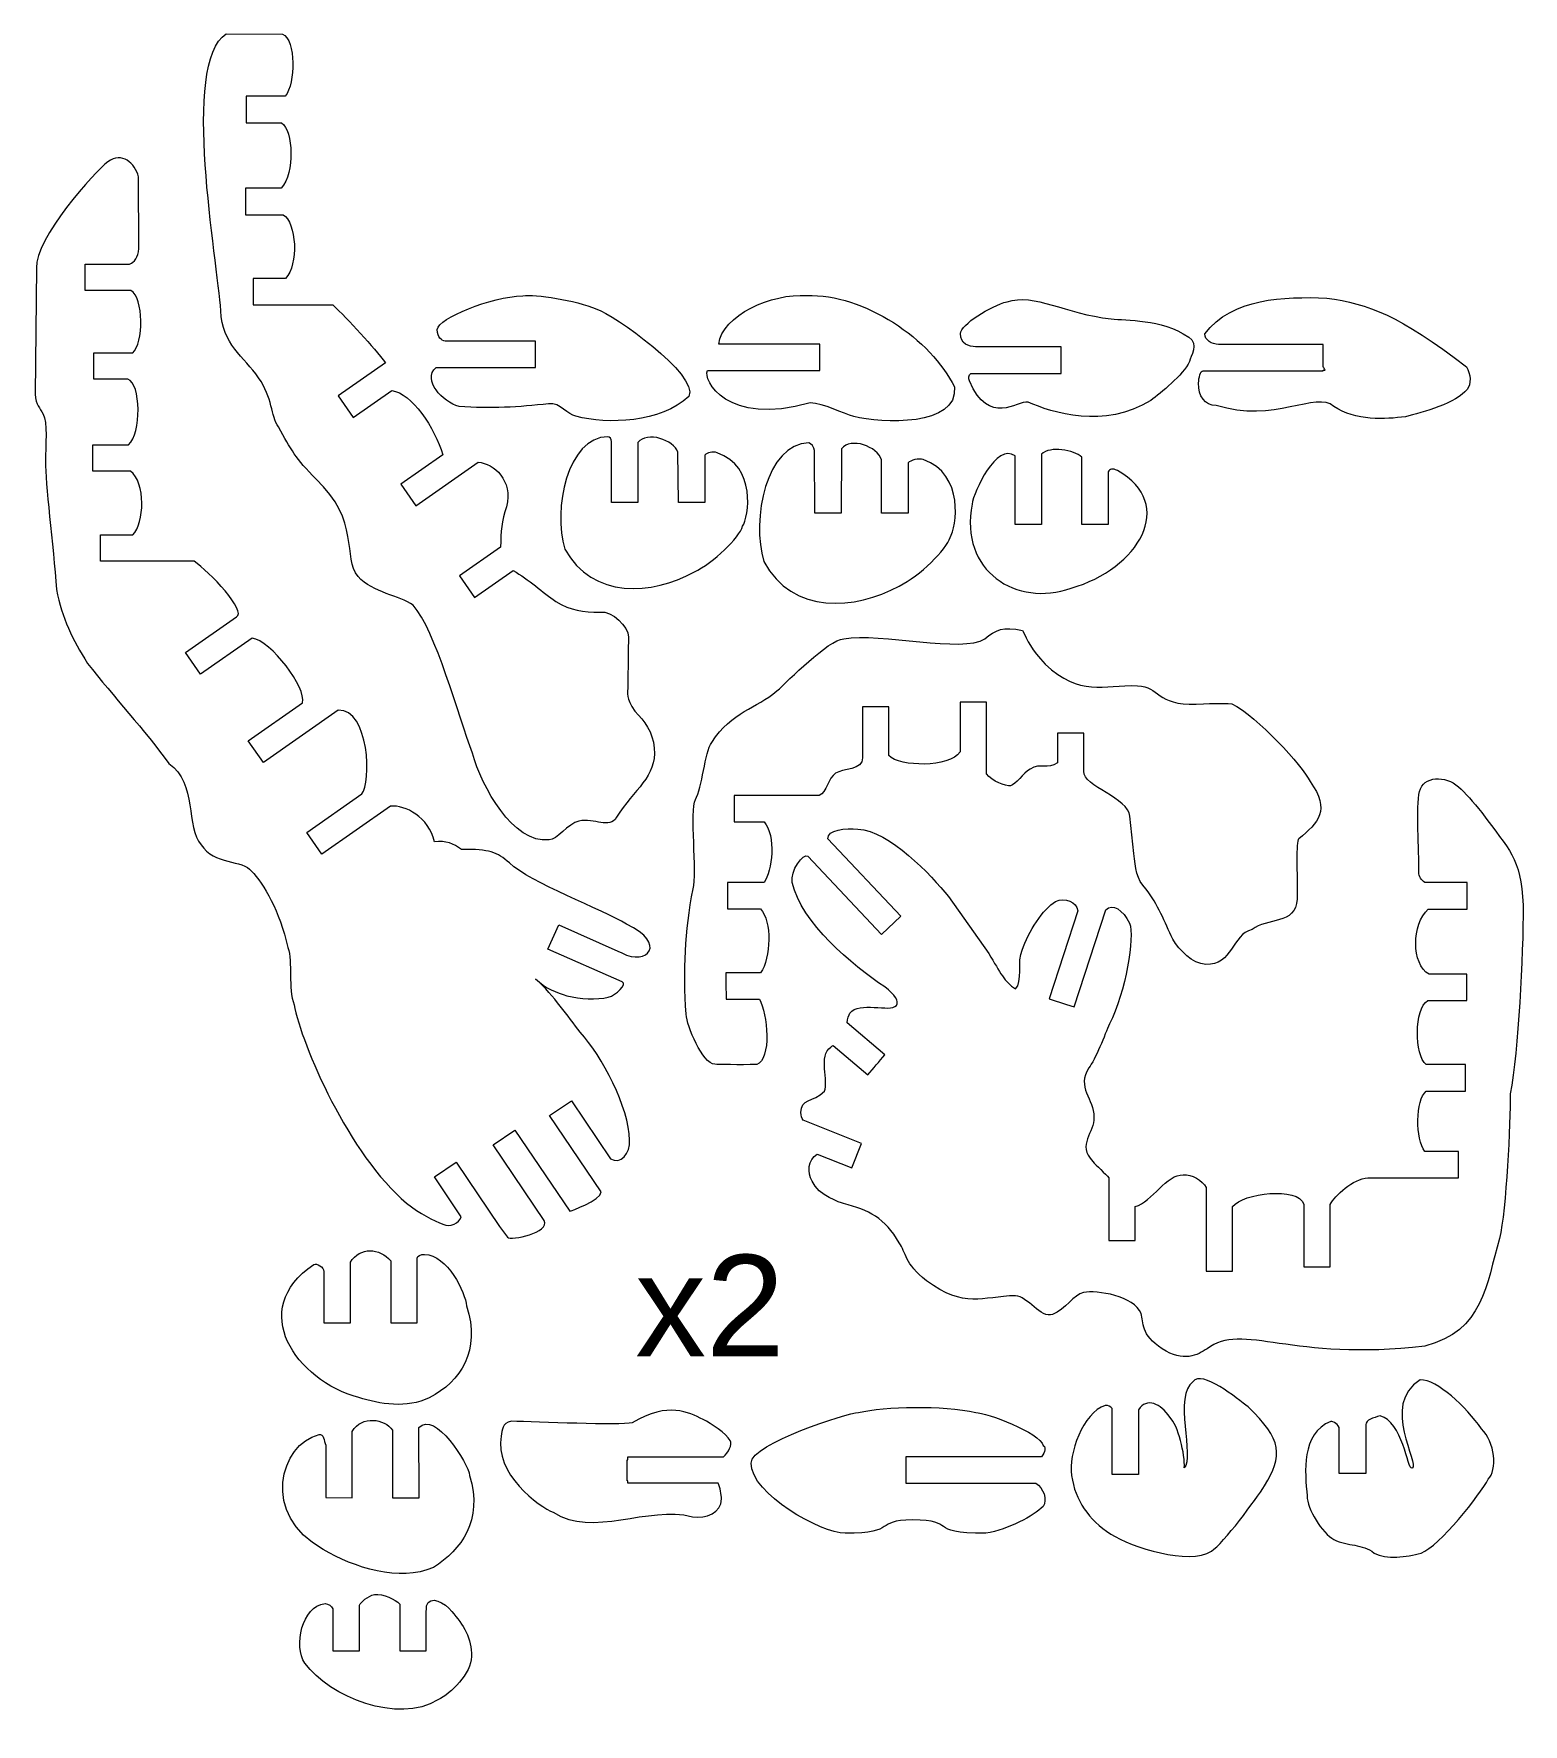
# Model space of a CAD drawing. Header units: inches. Extents: x 65 to 234, y 253 to 445.
import ezdxf

# ---------------------------------------------------------------- set-up
doc = ezdxf.new("R2010")
doc.units = ezdxf.units.IN
doc.header["$MEASUREMENT"] = 0
doc.layers.add('Capa 1', color=250, linetype='Continuous')

msp = doc.modelspace()

# ---------------------------------------------------------------- linework, layer by layer
at = {"layer": 'Capa 1', "lineweight": 20}
for points, knots in [([(132.8, 376.27), (132.75, 377.41), (130.99, 379.34), (129.54, 379.08), (127.63, 379.09), (126.27, 379.25), (124.52, 380.32), (123.06, 381.32), (121.45, 382.82), (119.68, 383.82), (119.68, 383.82), (115.3, 380.75), (115.3, 380.75), (115.3, 380.75), (113.58, 383.21), (113.58, 383.21), (113.58, 383.21), (118.26, 386.49), (118.26, 386.49), (118.26, 388.25), (118.39, 389.45), (118.92, 391.08), (119.71, 394.06), (117.48, 396.01), (115.72, 396.13), (115.72, 396.13), (108.63, 391.17), (108.63, 391.17), (108.63, 391.17), (106.91, 393.63), (106.91, 393.63), (106.91, 393.63), (111.7, 396.98), (111.7, 396.98), (110.76, 400.03), (108.16, 404.01), (105.89, 404.27), (105.89, 404.27), (101.51, 401.2), (101.51, 401.2), (101.51, 401.2), (99.79, 403.66), (99.79, 403.66), (99.79, 403.66), (105.17, 407.42), (105.17, 407.42), (103.85, 409.19), (100.93, 412.37), (99.18, 414.02), (99.18, 414.02), (90.13, 414.02), (90.13, 414.02), (90.13, 414.02), (90.13, 417.02), (90.13, 417.02), (90.13, 417.02), (93.79, 417.02), (93.79, 417.02), (95.35, 418.52), (95.05, 423.43), (93.53, 424.26), (93.53, 424.26), (89.27, 424.26), (89.27, 424.26), (89.27, 424.26), (89.27, 427.26), (89.27, 427.26), (89.27, 427.26), (93.32, 427.26), (93.32, 427.26), (94.92, 429.07), (94.66, 433.74), (93.37, 434.71), (92.03, 434.71), (90.69, 434.71), (89.34, 434.71), (89.34, 434.71), (89.34, 437.71), (89.34, 437.71), (89.34, 437.71), (93.77, 437.71), (93.77, 437.71), (94.98, 439.22), (94.99, 444.07), (93.48, 444.79), (93.48, 444.79), (87.06, 444.81), (87.06, 444.81), (81.9, 441.46), (86.09, 418.97), (86.45, 413.35), (86.57, 409.52), (89.13, 408.11), (90.74, 405.73), (92.36, 403.43), (92.13, 401.42), (93.01, 400.14), (94.44, 397.56), (94.95, 396.56), (97.28, 394.21), (102.32, 389.5), (100.32, 385.26), (102.05, 383.16), (103.77, 381.24), (106.78, 381.03), (108.31, 379.88), (110.85, 377.1), (113.49, 367.17), (115.06, 363.06), (116.11, 359.29), (119.66, 352.74), (123.76, 353.22), (124.62, 353.18), (125.92, 355.08), (127.16, 355.35), (128.94, 355.76), (130.63, 354.38), (131.42, 355.78), (133.43, 359.02), (136.04, 360.36), (135.71, 363.62), (135.56, 365.57), (134.62, 366.65), (133.51, 367.85), (132.47, 369.43), (132.72, 369.73), (132.71, 370.84), (132.76, 372.29), (132.75, 375.07), (132.8, 376.27), (132.8, 376.27), (132.8, 376.27), (132.8, 376.27)], [0, 0, 0, 0, 1, 1, 1, 2, 2, 2, 3, 3, 3, 4, 4, 4, 5, 5, 5, 6, 6, 6, 7, 7, 7, 8, 8, 8, 9, 9, 9, 10, 10, 10, 11, 11, 11, 12, 12, 12, 13, 13, 13, 14, 14, 14, 15, 15, 15, 16, 16, 16, 17, 17, 17, 18, 18, 18, 19, 19, 19, 20, 20, 20, 21, 21, 21, 22, 22, 22, 23, 23, 23, 24, 24, 24, 25, 25, 25, 26, 26, 26, 27, 27, 27, 28, 28, 28, 29, 29, 29, 30, 30, 30, 31, 31, 31, 32, 32, 32, 33, 33, 33, 34, 34, 34, 35, 35, 35, 36, 36, 36, 37, 37, 37, 38, 38, 38, 39, 39, 39, 40, 40, 40, 41, 41, 41, 42, 42, 42, 43, 43, 43, 44, 44, 44, 44]), ([(122.24, 337.43), (124.38, 335.4), (125.89, 333.18), (127.31, 331.36), (129.8, 328.65), (132.85, 322.79), (132.92, 319.11), (133.04, 317.6), (131.86, 316.27), (130.76, 316.98), (130.76, 316.98), (126.3, 323.57), (126.3, 323.57), (126.3, 323.57), (123.81, 321.89), (123.81, 321.89), (123.81, 321.89), (129.68, 313.23), (129.68, 313.23), (129.69, 312.25), (126.13, 311.02), (126.12, 311.03), (126.12, 311.03), (119.88, 320.23), (119.88, 320.23), (119.88, 320.23), (117.4, 318.55), (117.4, 318.55), (117.4, 318.55), (123.22, 309.95), (123.22, 309.95), (123.94, 308.64), (119.41, 307.59), (119.03, 308.07), (119.03, 308.07), (118.15, 309.3), (118.15, 309.3), (118.15, 309.3), (113.21, 316.59), (113.21, 316.59), (113.21, 316.59), (110.73, 314.91), (110.73, 314.91), (110.73, 314.91), (113.78, 310.4), (113.78, 310.4), (113.62, 309.6), (112.42, 309.21), (111.79, 309.5), (110.57, 309.99), (109.08, 310.72), (107.58, 311.95), (101.07, 317.32), (95.6, 329.97), (94.79, 334.49), (94.07, 336.35), (94.65, 339.31), (94.08, 340.97), (93.13, 345.15), (91.37, 348.2), (89.94, 349.68), (88.97, 350.95), (85.63, 350.39), (84.23, 352.65), (82.42, 354.68), (83.82, 359.62), (80.55, 361.9), (77.84, 365.64), (74.22, 369.54), (71.32, 373.27), (69.57, 376), (68.41, 378.39), (67.77, 381.66), (67.41, 386.69), (66.49, 393.94), (66.52, 396.18), (66.52, 397.98), (66.8, 400.72), (66.25, 401.6), (65.9, 402.33), (65.42, 402.58), (65.36, 403.87), (65.36, 403.87), (65.51, 418.22), (65.51, 418.22), (65.2, 421.38), (72.25, 429.3), (73.6, 430.25), (75.23, 431.47), (76.69, 430.1), (77.11, 428.58), (77.11, 428.58), (77.13, 420.4), (77.13, 420.4), (77.08, 419.44), (76.62, 418.84), (76.09, 418.64), (76.09, 418.64), (71.03, 418.64), (71.03, 418.64), (71.03, 418.64), (71.03, 415.64), (71.03, 415.64), (71.03, 415.64), (76.22, 415.64), (76.22, 415.64), (77.72, 414.9), (77.68, 409.59), (76.44, 408.56), (76.44, 408.56), (72.01, 408.56), (72.01, 408.56), (72.01, 408.56), (72.01, 405.56), (72.01, 405.56), (72.01, 405.56), (75.9, 405.56), (75.9, 405.56), (77.38, 405.1), (77.46, 399.38), (75.97, 398.11), (75.97, 398.11), (71.92, 398.11), (71.92, 398.11), (71.92, 398.11), (71.92, 395.11), (71.92, 395.11), (71.92, 395.11), (76.18, 395.11), (76.18, 395.11), (77.92, 393.84), (77.81, 389.19), (76.44, 387.87), (76.44, 387.87), (72.78, 387.87), (72.78, 387.87), (72.78, 387.87), (72.78, 384.87), (72.78, 384.87), (72.78, 384.87), (83.44, 384.87), (83.44, 384.87), (85.1, 383.74), (89.51, 379.14), (88.22, 378.55), (88.22, 378.55), (82.44, 374.51), (82.44, 374.51), (82.44, 374.51), (84.16, 372.05), (84.16, 372.05), (84.16, 372.05), (90.02, 376.15), (90.02, 376.15), (92.16, 375.86), (96.24, 370.44), (95.73, 368.8), (95.73, 368.8), (89.57, 364.48), (89.57, 364.48), (89.57, 364.48), (91.29, 362.02), (91.29, 362.02), (91.29, 362.02), (99.79, 367.97), (99.79, 367.97), (103.35, 368.06), (103.6, 359.69), (102.47, 358.44), (102.47, 358.44), (96.23, 354.06), (96.23, 354.06), (96.23, 354.06), (97.95, 351.61), (97.95, 351.61), (97.95, 351.61), (105.73, 357.06), (105.73, 357.06), (107.44, 357.18), (110.06, 355.83), (110.76, 353.01), (112.01, 353.12), (112.96, 352.82), (113.8, 352.12), (117.06, 352.17), (117.79, 351.85), (119.27, 350.59), (121.58, 348.36), (129.88, 345.29), (132.57, 343.64), (137.3, 341.43), (134.89, 338.84), (132.05, 340.37), (132.05, 340.37), (131.6, 340.56), (131.6, 340.56), (131.6, 340.56), (124.86, 343.56), (124.86, 343.56), (124.86, 343.56), (123.64, 340.81), (123.64, 340.81), (123.64, 340.81), (132.06, 337.07), (132.06, 337.07), (132.71, 336.82), (131.4, 335.57), (130.5, 335.33), (129.15, 335.04), (127.31, 335.13), (125.8, 335.51), (124.63, 335.87), (123.36, 336.29), (122.24, 337.43), (122.24, 337.43), (122.24, 337.43), (122.24, 337.43)], [0, 0, 0, 0, 1, 1, 1, 2, 2, 2, 3, 3, 3, 4, 4, 4, 5, 5, 5, 6, 6, 6, 7, 7, 7, 8, 8, 8, 9, 9, 9, 10, 10, 10, 11, 11, 11, 12, 12, 12, 13, 13, 13, 14, 14, 14, 15, 15, 15, 16, 16, 16, 17, 17, 17, 18, 18, 18, 19, 19, 19, 20, 20, 20, 21, 21, 21, 22, 22, 22, 23, 23, 23, 24, 24, 24, 25, 25, 25, 26, 26, 26, 27, 27, 27, 28, 28, 28, 29, 29, 29, 30, 30, 30, 31, 31, 31, 32, 32, 32, 33, 33, 33, 34, 34, 34, 35, 35, 35, 36, 36, 36, 37, 37, 37, 38, 38, 38, 39, 39, 39, 40, 40, 40, 41, 41, 41, 42, 42, 42, 43, 43, 43, 44, 44, 44, 45, 45, 45, 46, 46, 46, 47, 47, 47, 48, 48, 48, 49, 49, 49, 50, 50, 50, 51, 51, 51, 52, 52, 52, 53, 53, 53, 54, 54, 54, 55, 55, 55, 56, 56, 56, 57, 57, 57, 58, 58, 58, 59, 59, 59, 60, 60, 60, 61, 61, 61, 62, 62, 62, 63, 63, 63, 64, 64, 64, 65, 65, 65, 66, 66, 66, 67, 67, 67, 68, 68, 68, 69, 69, 69, 70, 70, 70, 71, 71, 71, 72, 72, 72, 72]), ([(111.06, 411.21), (111.14, 410.28), (111.48, 409.98), (111.96, 409.89), (111.96, 409.89), (122.22, 409.89), (122.22, 409.89), (122.22, 409.89), (122.22, 406.89), (122.22, 406.89), (122.22, 406.89), (110.92, 406.89), (110.92, 406.89), (109.31, 405.47), (111.65, 403), (113.53, 402.46), (117.11, 402.2), (120.34, 402.38), (123.71, 402.77), (125.07, 402.93), (125.88, 401.5), (126.82, 401.36), (130.43, 400.39), (136.44, 400.62), (139.66, 403.61), (140.83, 406.07), (131.03, 412.97), (129.21, 413.52), (126.72, 414.56), (122.2, 415.25), (120.77, 415.05), (117.13, 414.92), (111.19, 412.51), (111.06, 411.21), (111.06, 411.21), (111.06, 411.21), (111.06, 411.21)], [0, 0, 0, 0, 1, 1, 1, 2, 2, 2, 3, 3, 3, 4, 4, 4, 5, 5, 5, 6, 6, 6, 7, 7, 7, 8, 8, 8, 9, 9, 9, 10, 10, 10, 11, 11, 11, 12, 12, 12, 12]), ([(141.76, 406.54), (141.25, 405.53), (143.9, 400.17), (153.44, 402.87), (154.95, 402.87), (157.21, 401.62), (158.4, 401.34), (161.58, 400.52), (170.28, 400.14), (169.84, 404.68), (167.25, 410.08), (159.52, 415.31), (153.06, 415.07), (149.09, 415.37), (143.39, 412.8), (143.06, 409.54), (143.06, 409.54), (154.56, 409.54), (154.56, 409.54), (154.56, 409.54), (154.56, 406.54), (154.56, 406.54), (154.56, 406.54), (141.76, 406.54), (141.76, 406.54), (141.76, 406.54), (141.76, 406.54), (141.76, 406.54)], [0, 0, 0, 0, 1, 1, 1, 2, 2, 2, 3, 3, 3, 4, 4, 4, 5, 5, 5, 6, 6, 6, 7, 7, 7, 8, 8, 8, 9, 9, 9, 9]), ([(192.17, 403.16), (193.29, 404.02), (195.84, 406.02), (196.56, 407.59), (196.68, 408.11), (197.68, 409.6), (196.47, 410.35), (193.25, 412.49), (189.43, 412.19), (187.64, 412.43), (182.43, 412.97), (178.91, 415.39), (175.84, 414.37), (173.99, 413.93), (170.51, 411.76), (170.55, 410.76), (170.45, 409.57), (171.51, 409.26), (172.24, 409.26), (172.24, 409.26), (179.25, 409.23), (179.25, 409.23), (179.25, 409.23), (181.99, 409.23), (181.99, 409.23), (181.99, 409.23), (181.99, 406.23), (181.99, 406.23), (181.99, 406.23), (171.69, 406.23), (171.69, 406.23), (171.47, 406.01), (171.37, 405.72), (171.55, 405.37), (173.79, 400.11), (176.95, 403.16), (178.23, 402.96), (180.91, 401.75), (186.91, 399.85), (192.17, 403.16), (192.17, 403.16), (192.17, 403.16), (192.17, 403.16)], [0, 0, 0, 0, 1, 1, 1, 2, 2, 2, 3, 3, 3, 4, 4, 4, 5, 5, 5, 6, 6, 6, 7, 7, 7, 8, 8, 8, 9, 9, 9, 10, 10, 10, 11, 11, 11, 12, 12, 12, 13, 13, 13, 14, 14, 14, 14]), ([(221.11, 401.3), (223.06, 401.82), (226.98, 402.85), (228.11, 404.41), (228.61, 404.98), (228.54, 406.19), (228.03, 406.96), (220.37, 412.88), (216.94, 414.1), (212.16, 414.79), (207.28, 414.95), (201.45, 414.86), (198.29, 410.71), (198.29, 410.05), (199.12, 409.51), (199.87, 409.51), (199.87, 409.51), (211.75, 409.51), (211.75, 409.51), (211.75, 409.51), (211.75, 407), (211.75, 407), (211.82, 406.89), (211.89, 406.76), (211.97, 406.6), (211.97, 406.6), (211.75, 406.6), (211.75, 406.6), (211.75, 406.6), (211.75, 406.51), (211.75, 406.51), (211.75, 406.51), (198.12, 406.51), (198.12, 406.51), (197.78, 406.51), (197.62, 405.77), (197.59, 405.13), (197.52, 403.63), (198.35, 402.57), (199.58, 402.59), (206.15, 400.47), (210.97, 404.27), (212.96, 402.48), (215.42, 400.79), (218.85, 401), (221.11, 401.3), (221.11, 401.3), (221.11, 401.3), (221.11, 401.3)], [0, 0, 0, 0, 1, 1, 1, 2, 2, 2, 3, 3, 3, 4, 4, 4, 5, 5, 5, 6, 6, 6, 7, 7, 7, 8, 8, 8, 9, 9, 9, 10, 10, 10, 11, 11, 11, 12, 12, 12, 13, 13, 13, 14, 14, 14, 15, 15, 15, 16, 16, 16, 16]), ([(141.47, 396.94), (141.75, 397.24), (142.36, 397.39), (142.86, 397.21), (147.38, 395.68), (146.46, 389.89), (145.77, 388.86), (145.37, 387.54), (142.5, 384.72), (140.23, 383.63), (135.53, 381.06), (128.66, 380.54), (125.56, 386.26), (124.19, 390.79), (125.83, 398.95), (130.43, 399.03), (130.67, 399.01), (130.86, 398.76), (130.86, 398.48), (130.86, 398.48), (130.86, 391.55), (130.86, 391.55), (131.83, 391.55), (132.87, 391.55), (133.86, 391.55), (133.86, 391.55), (133.86, 398.37), (133.86, 398.37), (134.9, 399.7), (137.96, 398.66), (138.41, 397.27), (138.41, 397.27), (138.46, 391.55), (138.46, 391.55), (138.46, 391.55), (141.47, 391.55), (141.47, 391.55), (141.47, 391.55), (141.47, 396.94), (141.47, 396.94), (141.47, 396.94), (141.47, 396.94), (141.47, 396.94)], [0, 0, 0, 0, 1, 1, 1, 2, 2, 2, 3, 3, 3, 4, 4, 4, 5, 5, 5, 6, 6, 6, 7, 7, 7, 8, 8, 8, 9, 9, 9, 10, 10, 10, 11, 11, 11, 12, 12, 12, 13, 13, 13, 14, 14, 14, 14]), ([(164.57, 396.05), (164.87, 396.37), (165.78, 396.61), (166.3, 396.43), (171.04, 394.81), (170.08, 388.68), (169.35, 387.59), (168.93, 386.2), (165.93, 383.21), (163.55, 382.06), (158.62, 379.34), (151.43, 378.79), (148.17, 384.84), (146.75, 389.63), (148.46, 398.26), (153.28, 398.34), (153.53, 398.32), (153.94, 397.78), (153.94, 397.48), (153.94, 397.48), (153.96, 390.36), (153.96, 390.36), (154.97, 390.36), (155.93, 390.36), (156.97, 390.36), (156.97, 390.36), (157, 397.64), (157, 397.64), (158.08, 399.05), (161.1, 397.89), (161.57, 396.41), (161.57, 396.41), (161.57, 390.36), (161.57, 390.36), (161.57, 390.36), (164.57, 390.36), (164.57, 390.36), (164.57, 390.36), (164.57, 396.05), (164.57, 396.05), (164.57, 396.05), (164.57, 396.05), (164.57, 396.05)], [0, 0, 0, 0, 1, 1, 1, 2, 2, 2, 3, 3, 3, 4, 4, 4, 5, 5, 5, 6, 6, 6, 7, 7, 7, 8, 8, 8, 9, 9, 9, 10, 10, 10, 11, 11, 11, 12, 12, 12, 13, 13, 13, 14, 14, 14, 14]), ([(187.33, 389.06), (187.33, 389.06), (187.33, 395.04), (187.33, 395.04), (187.49, 395.31), (187.82, 395.51), (188.36, 395.18), (195.2, 391.39), (190.75, 383.95), (183.1, 381.83), (176.91, 379.61), (170.37, 383.74), (171.85, 391.38), (172.02, 392.75), (174.65, 398.42), (176.73, 396.84), (176.73, 396.84), (176.73, 389.06), (176.73, 389.06), (176.73, 389.06), (179.73, 389.06), (179.73, 389.06), (179.73, 389.06), (179.73, 397.04), (179.73, 397.04), (180.73, 398.03), (183.43, 397.52), (184.33, 396.72), (184.33, 396.72), (184.33, 389.06), (184.33, 389.06), (184.33, 389.06), (187.33, 389.06), (187.33, 389.06), (187.33, 389.06), (187.33, 389.06), (187.33, 389.06)], [0, 0, 0, 0, 1, 1, 1, 2, 2, 2, 3, 3, 3, 4, 4, 4, 5, 5, 5, 6, 6, 6, 7, 7, 7, 8, 8, 8, 9, 9, 9, 10, 10, 10, 11, 11, 11, 12, 12, 12, 12]), ([(190.22, 351.66), (190.44, 350.08), (190.53, 348.68), (191.6, 347.65), (193, 345.87), (193.73, 343.9), (194.65, 341.93), (195.46, 340.68), (196.89, 339.13), (198.4, 339.06), (201.49, 338.94), (201.34, 342.46), (203.68, 343.04), (205.36, 344.39), (208.63, 343.5), (208.79, 346.49), (208.86, 349.47), (208.6, 353.02), (208.99, 353.35), (211.23, 355.18), (212.59, 356.55), (210.28, 359.85), (209.37, 361.63), (204.32, 367.19), (201.38, 368.69), (200.16, 368.73), (199.78, 368.76), (197.32, 368.62), (192.75, 368.51), (193.18, 370.64), (190.65, 370.73), (186.69, 370.88), (184.15, 369.43), (180.16, 373.19), (178.54, 374.85), (178.18, 375.86), (177.58, 377.02), (175.38, 377.5), (174.54, 377.09), (173.3, 376.07), (170.8, 374.4), (161.44, 376.83), (157.28, 376.07), (155.46, 375.93), (150.98, 371.31), (149.66, 370.14), (147.28, 368.11), (144.6, 367.85), (142.25, 364.29), (141.47, 363.14), (141.17, 359.12), (140.4, 357.79), (139.76, 356.6), (140.62, 349.39), (140.13, 347.65), (139.2, 342.68), (139.01, 338.51), (139.35, 333.4), (139.42, 332.06), (141.21, 327.81), (142.6, 327.72), (142.93, 327.68), (145.44, 327.65), (147.37, 327.69), (149.06, 328.26), (148.64, 333.51), (147.67, 335.1), (147.67, 335.1), (143.89, 335.1), (143.89, 335.1), (143.89, 336.11), (143.85, 337.12), (143.85, 338.1), (143.85, 338.1), (147.79, 338.1), (147.79, 338.1), (149.03, 339.81), (149.09, 343.96), (147.81, 345.37), (147.81, 345.37), (144.04, 345.37), (144.04, 345.37), (144.04, 346.37), (144.04, 347.4), (144.04, 348.37), (144.04, 348.37), (148.21, 348.37), (148.21, 348.37), (149.11, 349.64), (149.61, 353.73), (148.2, 355.25), (148.2, 355.25), (144.79, 355.25), (144.79, 355.25), (144.79, 355.25), (144.79, 358.25), (144.79, 358.25), (144.79, 358.25), (154.45, 358.25), (154.45, 358.25), (155.35, 358.63), (155.48, 360.26), (156.34, 360.8), (157.07, 361.32), (159.49, 361.12), (159.38, 362.55), (159.38, 362.55), (159.38, 368.35), (159.38, 368.35), (159.38, 368.35), (162.38, 368.35), (162.38, 368.35), (162.38, 368.35), (162.38, 362.8), (162.38, 362.8), (163.66, 361.49), (169.24, 361.41), (170.49, 363.21), (170.49, 363.21), (170.49, 368.85), (170.49, 368.85), (170.49, 368.85), (173.49, 368.85), (173.49, 368.85), (173.49, 368.85), (173.49, 360.73), (173.49, 360.73), (174.09, 359.85), (175.7, 359.31), (176.22, 359.37), (176.82, 359.48), (177.66, 360.8), (178.47, 361.25), (179.59, 362.04), (180.48, 361.14), (181.55, 361.96), (181.55, 361.96), (181.55, 365.36), (181.55, 365.36), (181.55, 365.36), (184.55, 365.36), (184.55, 365.36), (184.55, 365.36), (184.55, 361.02), (184.55, 361.02), (184.44, 359.29), (189.71, 357.97), (189.77, 355.9), (189.77, 355.9), (190.22, 351.66), (190.22, 351.66), (190.22, 351.66), (190.22, 351.66), (190.22, 351.66)], [0, 0, 0, 0, 1, 1, 1, 2, 2, 2, 3, 3, 3, 4, 4, 4, 5, 5, 5, 6, 6, 6, 7, 7, 7, 8, 8, 8, 9, 9, 9, 10, 10, 10, 11, 11, 11, 12, 12, 12, 13, 13, 13, 14, 14, 14, 15, 15, 15, 16, 16, 16, 17, 17, 17, 18, 18, 18, 19, 19, 19, 20, 20, 20, 21, 21, 21, 22, 22, 22, 23, 23, 23, 24, 24, 24, 25, 25, 25, 26, 26, 26, 27, 27, 27, 28, 28, 28, 29, 29, 29, 30, 30, 30, 31, 31, 31, 32, 32, 32, 33, 33, 33, 34, 34, 34, 35, 35, 35, 36, 36, 36, 37, 37, 37, 38, 38, 38, 39, 39, 39, 40, 40, 40, 41, 41, 41, 42, 42, 42, 43, 43, 43, 44, 44, 44, 45, 45, 45, 46, 46, 46, 47, 47, 47, 48, 48, 48, 49, 49, 49, 50, 50, 50, 51, 51, 51, 51]), ([(222.71, 358.72), (222.29, 356.98), (222.69, 351.99), (222.62, 349.56), (222.64, 349.06), (222.93, 348.64), (223.32, 348.36), (223.32, 348.36), (228.12, 348.36), (228.12, 348.36), (228.12, 348.36), (228.12, 345.36), (228.12, 345.36), (228.12, 345.36), (223.7, 345.36), (223.7, 345.36), (221.82, 343.63), (221.75, 339.08), (223.79, 337.95), (223.79, 337.95), (228.09, 337.95), (228.09, 337.95), (228.09, 337.95), (228.09, 334.95), (228.09, 334.95), (228.09, 334.95), (223.66, 334.95), (223.66, 334.95), (222.07, 334.05), (222.12, 328.73), (223.47, 327.68), (223.47, 327.68), (227.93, 327.68), (227.93, 327.68), (227.93, 326.68), (227.93, 325.68), (227.93, 324.68), (227.93, 324.68), (223.48, 324.68), (223.48, 324.68), (222.2, 323.64), (222.26, 319.18), (223.31, 317.8), (223.31, 317.8), (227.15, 317.8), (227.15, 317.8), (227.15, 317.8), (227.15, 314.8), (227.15, 314.8), (227.15, 314.8), (216.83, 314.8), (216.83, 314.8), (215.19, 314.77), (213.07, 312.75), (212.56, 311.79), (212.56, 311.79), (212.56, 304.69), (212.56, 304.69), (212.56, 304.69), (209.56, 304.69), (209.56, 304.69), (209.56, 304.69), (209.56, 311.83), (209.56, 311.83), (208.93, 313.84), (202.62, 313.07), (201.46, 311.56), (201.46, 311.56), (201.46, 304.2), (201.46, 304.2), (201.46, 304.2), (198.46, 304.2), (198.46, 304.2), (198.46, 304.2), (198.46, 313.72), (198.46, 313.72), (198.05, 314.5), (196.8, 315.28), (195.86, 315.14), (194.01, 315.3), (192.26, 312.06), (190.4, 311.56), (190.4, 311.56), (190.4, 307.69), (190.4, 307.69), (190.4, 307.69), (187.4, 307.69), (187.4, 307.69), (187.4, 307.69), (187.4, 314.83), (187.4, 314.83), (187.03, 315.22), (185.94, 316.26), (185.56, 316.67), (183.7, 318.63), (185.8, 319.9), (185.7, 321.72), (185.72, 323.78), (183.67, 325.09), (185.11, 327.3), (185.85, 328.23), (186.97, 331.14), (187.47, 332.3), (189.33, 335.93), (190.33, 342.2), (189.76, 343.74), (189, 345.24), (187.79, 346.07), (187.06, 345.28), (187.06, 345.28), (183.45, 334.24), (183.45, 334.24), (183.45, 334.24), (182.58, 334.52), (182.58, 334.52), (182.58, 334.52), (180.62, 335.15), (180.62, 335.15), (180.62, 335.15), (180.63, 335.16), (180.63, 335.16), (180.63, 335.16), (180.6, 335.17), (180.6, 335.17), (180.6, 335.17), (183.86, 345.17), (183.86, 345.17), (183.71, 346.17), (182.44, 346.72), (181.34, 346.21), (179.94, 345.41), (178.22, 342.75), (177.56, 340.69), (176.93, 339.48), (177.65, 337.01), (176.78, 336.28), (175.54, 337.11), (175.08, 338.08), (173.74, 340.31), (173.74, 340.31), (169.17, 346.79), (169.17, 346.79), (167.16, 349.23), (162.47, 354.24), (158.87, 354.45), (157.52, 354.58), (155.37, 354.4), (155.45, 353.32), (155.45, 353.32), (163.74, 344.54), (163.74, 344.54), (163.74, 344.54), (161.56, 342.48), (161.56, 342.48), (161.56, 342.48), (153.18, 351.35), (153.18, 351.35), (152.7, 351.77), (151.12, 349.68), (151.41, 348.38), (152.38, 343.8), (158.27, 338.97), (161.93, 336.5), (163.08, 335.6), (163.6, 334.89), (163.24, 334.4), (162.55, 333.58), (158.99, 334.91), (157.97, 333.53), (157.85, 333.34), (157.63, 332.87), (157.64, 332.44), (157.64, 332.44), (161.94, 328.8), (161.94, 328.8), (161.28, 328.03), (160.63, 327.27), (160, 326.51), (160, 326.51), (156.07, 329.84), (156.07, 329.84), (155.96, 329.82), (155.87, 329.77), (155.8, 329.68), (154.33, 328.7), (155.6, 325.75), (155.06, 324.68), (153.74, 323.32), (152.36, 323.85), (152.39, 322.22), (152.4, 321.88), (152.48, 321.59), (152.63, 321.35), (152.63, 321.35), (159.29, 318.73), (159.29, 318.73), (159.29, 318.73), (158.19, 315.94), (158.19, 315.94), (158.19, 315.94), (154.24, 317.49), (154.24, 317.49), (153.23, 316.95), (153.06, 315.32), (153.68, 314.44), (154.37, 312.76), (156.93, 312), (157.23, 311.9), (160.09, 311.16), (161.94, 310.24), (163.57, 307.43), (164.34, 306.3), (164.17, 305.09), (166.66, 303.11), (171.04, 299.9), (172.94, 301.32), (176.79, 301.42), (178.11, 301.37), (179.7, 298.8), (181, 299.29), (182.45, 299.86), (183.41, 301.55), (184.52, 301.8), (186.06, 302.07), (190.29, 301.38), (191.05, 299.4), (191.35, 298.35), (190.99, 297.01), (193.45, 295.38), (195.86, 293.79), (197.49, 294.67), (198.56, 295.4), (202.56, 298.45), (208.21, 293.86), (223.31, 295.7), (230.02, 297.41), (230.25, 302.66), (231.79, 307.93), (232.59, 311.11), (233.03, 321.22), (233.03, 324.36), (233.96, 329.3), (234.49, 339.99), (234.49, 345.78), (234.19, 351.36), (232.95, 351.94), (229.79, 356.32), (228.78, 357.55), (227.91, 358.56), (227.14, 359.25), (225.67, 360.58), (223.12, 360.49), (222.71, 358.72), (222.71, 358.72), (222.71, 358.72), (222.71, 358.72)], [0, 0, 0, 0, 1, 1, 1, 2, 2, 2, 3, 3, 3, 4, 4, 4, 5, 5, 5, 6, 6, 6, 7, 7, 7, 8, 8, 8, 9, 9, 9, 10, 10, 10, 11, 11, 11, 12, 12, 12, 13, 13, 13, 14, 14, 14, 15, 15, 15, 16, 16, 16, 17, 17, 17, 18, 18, 18, 19, 19, 19, 20, 20, 20, 21, 21, 21, 22, 22, 22, 23, 23, 23, 24, 24, 24, 25, 25, 25, 26, 26, 26, 27, 27, 27, 28, 28, 28, 29, 29, 29, 30, 30, 30, 31, 31, 31, 32, 32, 32, 33, 33, 33, 34, 34, 34, 35, 35, 35, 36, 36, 36, 37, 37, 37, 38, 38, 38, 39, 39, 39, 40, 40, 40, 41, 41, 41, 42, 42, 42, 43, 43, 43, 44, 44, 44, 45, 45, 45, 46, 46, 46, 47, 47, 47, 48, 48, 48, 49, 49, 49, 50, 50, 50, 51, 51, 51, 52, 52, 52, 53, 53, 53, 54, 54, 54, 55, 55, 55, 56, 56, 56, 57, 57, 57, 58, 58, 58, 59, 59, 59, 60, 60, 60, 61, 61, 61, 62, 62, 62, 63, 63, 63, 64, 64, 64, 65, 65, 65, 66, 66, 66, 67, 67, 67, 68, 68, 68, 69, 69, 69, 70, 70, 70, 71, 71, 71, 72, 72, 72, 73, 73, 73, 74, 74, 74, 75, 75, 75, 76, 76, 76, 77, 77, 77, 78, 78, 78, 79, 79, 79, 80, 80, 80, 81, 81, 81, 82, 82, 82, 83, 83, 83, 84, 84, 84, 85, 85, 85, 85]), ([(101.18, 305.24), (101.18, 305.24), (101.18, 298.33), (101.18, 298.33), (101.18, 298.33), (98.18, 298.33), (98.18, 298.33), (98.18, 298.33), (98.18, 304.18), (98.18, 304.18), (98.15, 304.64), (97.37, 305.17), (97.01, 304.95), (89.43, 299.87), (94.99, 291.76), (102.15, 289.84), (104.48, 289.1), (107.63, 288.57), (110.15, 289.82), (113.79, 291.7), (115.99, 295.15), (114.4, 300.28), (114.23, 301.7), (112.24, 306.13), (109.61, 306.09), (109.19, 306.17), (108.79, 305.92), (108.79, 305.69), (108.79, 305.69), (108.79, 298.33), (108.79, 298.33), (108.79, 298.33), (105.79, 298.33), (105.79, 298.33), (105.79, 298.33), (105.77, 305.38), (105.77, 305.38), (104.51, 306.87), (102.28, 306.98), (101.18, 305.24), (101.18, 305.24), (101.18, 305.24), (101.18, 305.24)], [0, 0, 0, 0, 1, 1, 1, 2, 2, 2, 3, 3, 3, 4, 4, 4, 5, 5, 5, 6, 6, 6, 7, 7, 7, 8, 8, 8, 9, 9, 9, 10, 10, 10, 11, 11, 11, 12, 12, 12, 13, 13, 13, 14, 14, 14, 14]), ([(195.97, 281.87), (197.16, 282.91), (194.72, 290.2), (196.95, 291.63), (197.96, 293.06), (202, 289.7), (203.24, 288.78), (207.11, 285.1), (207.2, 283.2), (205.09, 279.83), (204.14, 278.31), (200.43, 273.25), (199.05, 272.39), (196.48, 270.78), (189.98, 272.8), (187.61, 274.34), (185.05, 275.99), (183.59, 278.14), (183.15, 280.98), (182.77, 283.45), (184.46, 288.12), (186.98, 288.96), (187.34, 289), (187.59, 288.83), (187.77, 288.59), (187.77, 288.59), (187.77, 281.1), (187.77, 281.1), (187.77, 281.1), (190.77, 281.1), (190.77, 281.1), (190.77, 281.1), (190.77, 288.46), (190.77, 288.46), (191.68, 289.88), (193.31, 289.17), (194.32, 287.62), (195.26, 286.73), (196.08, 283.32), (195.97, 281.87), (195.97, 281.87), (195.97, 281.87), (195.97, 281.87)], [0, 0, 0, 0, 1, 1, 1, 2, 2, 2, 3, 3, 3, 4, 4, 4, 5, 5, 5, 6, 6, 6, 7, 7, 7, 8, 8, 8, 9, 9, 9, 10, 10, 10, 11, 11, 11, 12, 12, 12, 13, 13, 13, 14, 14, 14, 14]), ([(221.86, 281.83), (222.83, 282.28), (218.17, 288.92), (222.78, 291.87), (224.72, 291.89), (227.98, 288.81), (229.75, 286.29), (231.32, 284.8), (231.54, 281.58), (230.52, 280.57), (229.61, 278.85), (224.98, 272.91), (222.89, 272.18), (221.23, 271.72), (218.93, 271.39), (217.55, 272.18), (216.15, 273.29), (214.61, 272.9), (212.98, 273.7), (211.63, 274.42), (209.93, 277.22), (209.93, 278.66), (209.69, 281.36), (209.21, 285.73), (212.62, 287.14), (212.85, 287.14), (213.59, 286.78), (213.59, 286.28), (213.59, 286.28), (213.59, 281.2), (213.59, 281.2), (213.59, 281.2), (216.59, 281.2), (216.59, 281.2), (216.59, 281.2), (216.59, 286.77), (216.59, 286.77), (216.59, 287.29), (217.48, 287.56), (218.22, 287.75), (220.77, 287.22), (221.33, 281.58), (221.86, 281.83), (221.86, 281.83), (221.86, 281.83), (221.86, 281.83)], [0, 0, 0, 0, 1, 1, 1, 2, 2, 2, 3, 3, 3, 4, 4, 4, 5, 5, 5, 6, 6, 6, 7, 7, 7, 8, 8, 8, 9, 9, 9, 10, 10, 10, 11, 11, 11, 12, 12, 12, 13, 13, 13, 14, 14, 14, 15, 15, 15, 15]), ([(98.38, 284.42), (98.18, 284.99), (98.14, 285.75), (97.62, 285.63), (93.2, 284.62), (90.94, 276.48), (98.1, 272.58), (101.58, 270.53), (106.77, 268.85), (110.62, 270.53), (113.81, 272.59), (116.28, 275.86), (114.74, 280.99), (114.58, 282.36), (110.77, 288.43), (108.98, 286.44), (108.98, 286.44), (109, 278.46), (109, 278.46), (109, 278.46), (105.98, 278.44), (105.98, 278.44), (105.98, 278.44), (105.96, 286.13), (105.96, 286.13), (105.09, 287.46), (102.49, 287.84), (101.38, 286), (101.38, 286), (101.38, 278.46), (101.38, 278.46), (101.38, 278.46), (98.39, 278.5), (98.39, 278.5), (98.39, 278.5), (98.38, 284.42), (98.38, 284.42), (98.38, 284.42), (98.38, 284.42), (98.38, 284.42)], [0, 0, 0, 0, 1, 1, 1, 2, 2, 2, 3, 3, 3, 4, 4, 4, 5, 5, 5, 6, 6, 6, 7, 7, 7, 8, 8, 8, 9, 9, 9, 10, 10, 10, 11, 11, 11, 12, 12, 12, 13, 13, 13, 13]), ([(119.48, 287.16), (122.42, 287.09), (131.81, 286.65), (133.22, 286.99), (137.41, 289.44), (139.58, 288.15), (141.27, 287.37), (142.18, 286.91), (143.93, 285.7), (144.36, 284.98), (144.67, 284.47), (144.1, 283.6), (143.61, 283.12), (143.61, 283.12), (132.71, 283.12), (132.71, 283.12), (132.71, 283.12), (132.71, 282.76), (132.71, 282.76), (132.71, 282.76), (132.66, 282.76), (132.66, 282.76), (132.66, 282.76), (132.66, 280.39), (132.66, 280.39), (132.66, 280.39), (132.71, 280.39), (132.71, 280.39), (132.71, 280.39), (132.71, 280.12), (132.71, 280.12), (132.71, 280.12), (143, 280.12), (143, 280.12), (143.22, 279.64), (143.3, 278.77), (143.38, 278.33), (143.37, 276.77), (141.61, 276), (140.06, 276.31), (135.03, 277.64), (128.68, 273.87), (124.25, 276.81), (122.68, 277.35), (117.44, 281.31), (118.34, 285.46), (118.42, 286.15), (118.42, 286.93), (119.48, 287.16), (119.48, 287.16), (119.48, 287.16), (119.48, 287.16)], [0, 0, 0, 0, 1, 1, 1, 2, 2, 2, 3, 3, 3, 4, 4, 4, 5, 5, 5, 6, 6, 6, 7, 7, 7, 8, 8, 8, 9, 9, 9, 10, 10, 10, 11, 11, 11, 12, 12, 12, 13, 13, 13, 14, 14, 14, 15, 15, 15, 16, 16, 16, 17, 17, 17, 17]), ([(146.72, 282.4), (146.72, 278.88), (154.71, 274.42), (157.41, 274.42), (163.49, 274.42), (160.68, 275.94), (165.04, 275.94), (170.38, 275.94), (166.38, 274.42), (173.42, 274.42), (175.98, 274.85), (178.84, 276.4), (179.91, 277.47), (180.46, 278.22), (179.93, 279.62), (179.11, 280.12), (179.11, 280.12), (164.31, 280.12), (164.31, 280.12), (164.31, 280.12), (164.31, 283.12), (164.31, 283.12), (164.31, 283.12), (179.74, 283.12), (179.74, 283.12), (179.86, 283.26), (180.45, 284.15), (179.93, 284.39), (179.62, 285.85), (173.41, 288.14), (172.28, 288.14), (168.5, 289.04), (161.94, 288.82), (158.94, 288.14), (157.74, 288.14), (146.75, 284.61), (146.72, 282.4), (146.72, 282.4), (146.72, 282.4), (146.72, 282.4)], [0, 0, 0, 0, 1, 1, 1, 2, 2, 2, 3, 3, 3, 4, 4, 4, 5, 5, 5, 6, 6, 6, 7, 7, 7, 8, 8, 8, 9, 9, 9, 10, 10, 10, 11, 11, 11, 12, 12, 12, 13, 13, 13, 13]), ([(103.93, 267.46), (103.09, 267.31), (102.45, 266.6), (102.2, 266.26), (102.2, 266.26), (102.2, 261.07), (102.2, 261.07), (102.2, 261.07), (99.2, 261.07), (99.2, 261.07), (99.2, 261.07), (99.2, 265.85), (99.2, 265.85), (99.02, 266.14), (98.73, 266.41), (98.3, 266.43), (95.64, 266.16), (94.73, 261.58), (96.01, 259.66), (98.82, 255.79), (106.61, 252.73), (111.13, 255.48), (112.59, 256.2), (114.95, 258.47), (114.94, 260.43), (115.02, 262.41), (114.01, 264.11), (112.71, 265.52), (111.93, 266.59), (110.19, 267.44), (109.84, 266.17), (109.84, 266.17), (109.81, 265.17), (109.81, 265.17), (109.81, 265.17), (109.81, 261.07), (109.81, 261.07), (109.81, 261.07), (109.67, 261.07), (109.67, 261.07), (109.67, 261.07), (109.67, 261.07), (109.67, 261.07), (109.67, 261.07), (106.86, 261.07), (106.86, 261.07), (106.86, 261.07), (106.86, 261.07), (106.86, 261.07), (106.86, 261.07), (106.81, 261.07), (106.81, 261.07), (106.81, 261.07), (106.81, 266.38), (106.81, 266.38), (106.28, 266.89), (104.92, 267.57), (103.93, 267.46), (103.93, 267.46), (103.93, 267.46), (103.93, 267.46)], [0, 0, 0, 0, 1, 1, 1, 2, 2, 2, 3, 3, 3, 4, 4, 4, 5, 5, 5, 6, 6, 6, 7, 7, 7, 8, 8, 8, 9, 9, 9, 10, 10, 10, 11, 11, 11, 12, 12, 12, 13, 13, 13, 14, 14, 14, 15, 15, 15, 16, 16, 16, 17, 17, 17, 18, 18, 18, 19, 19, 19, 20, 20, 20, 20])]:
    msp.add_open_spline(points, degree=3, knots=knots, dxfattribs=at)

# ---------------------------------------------------------------- texts
at = {"layer": 'Capa 1', "color": 1, "insert": (133.56, 294.54), "char_height": 11.5145, "attachment_point": 7}
msp.add_mtext('\\fArial|b0|i0|c0|p34;\\W1;x2', dxfattribs=at)

doc.saveas('drawing.dxf')
